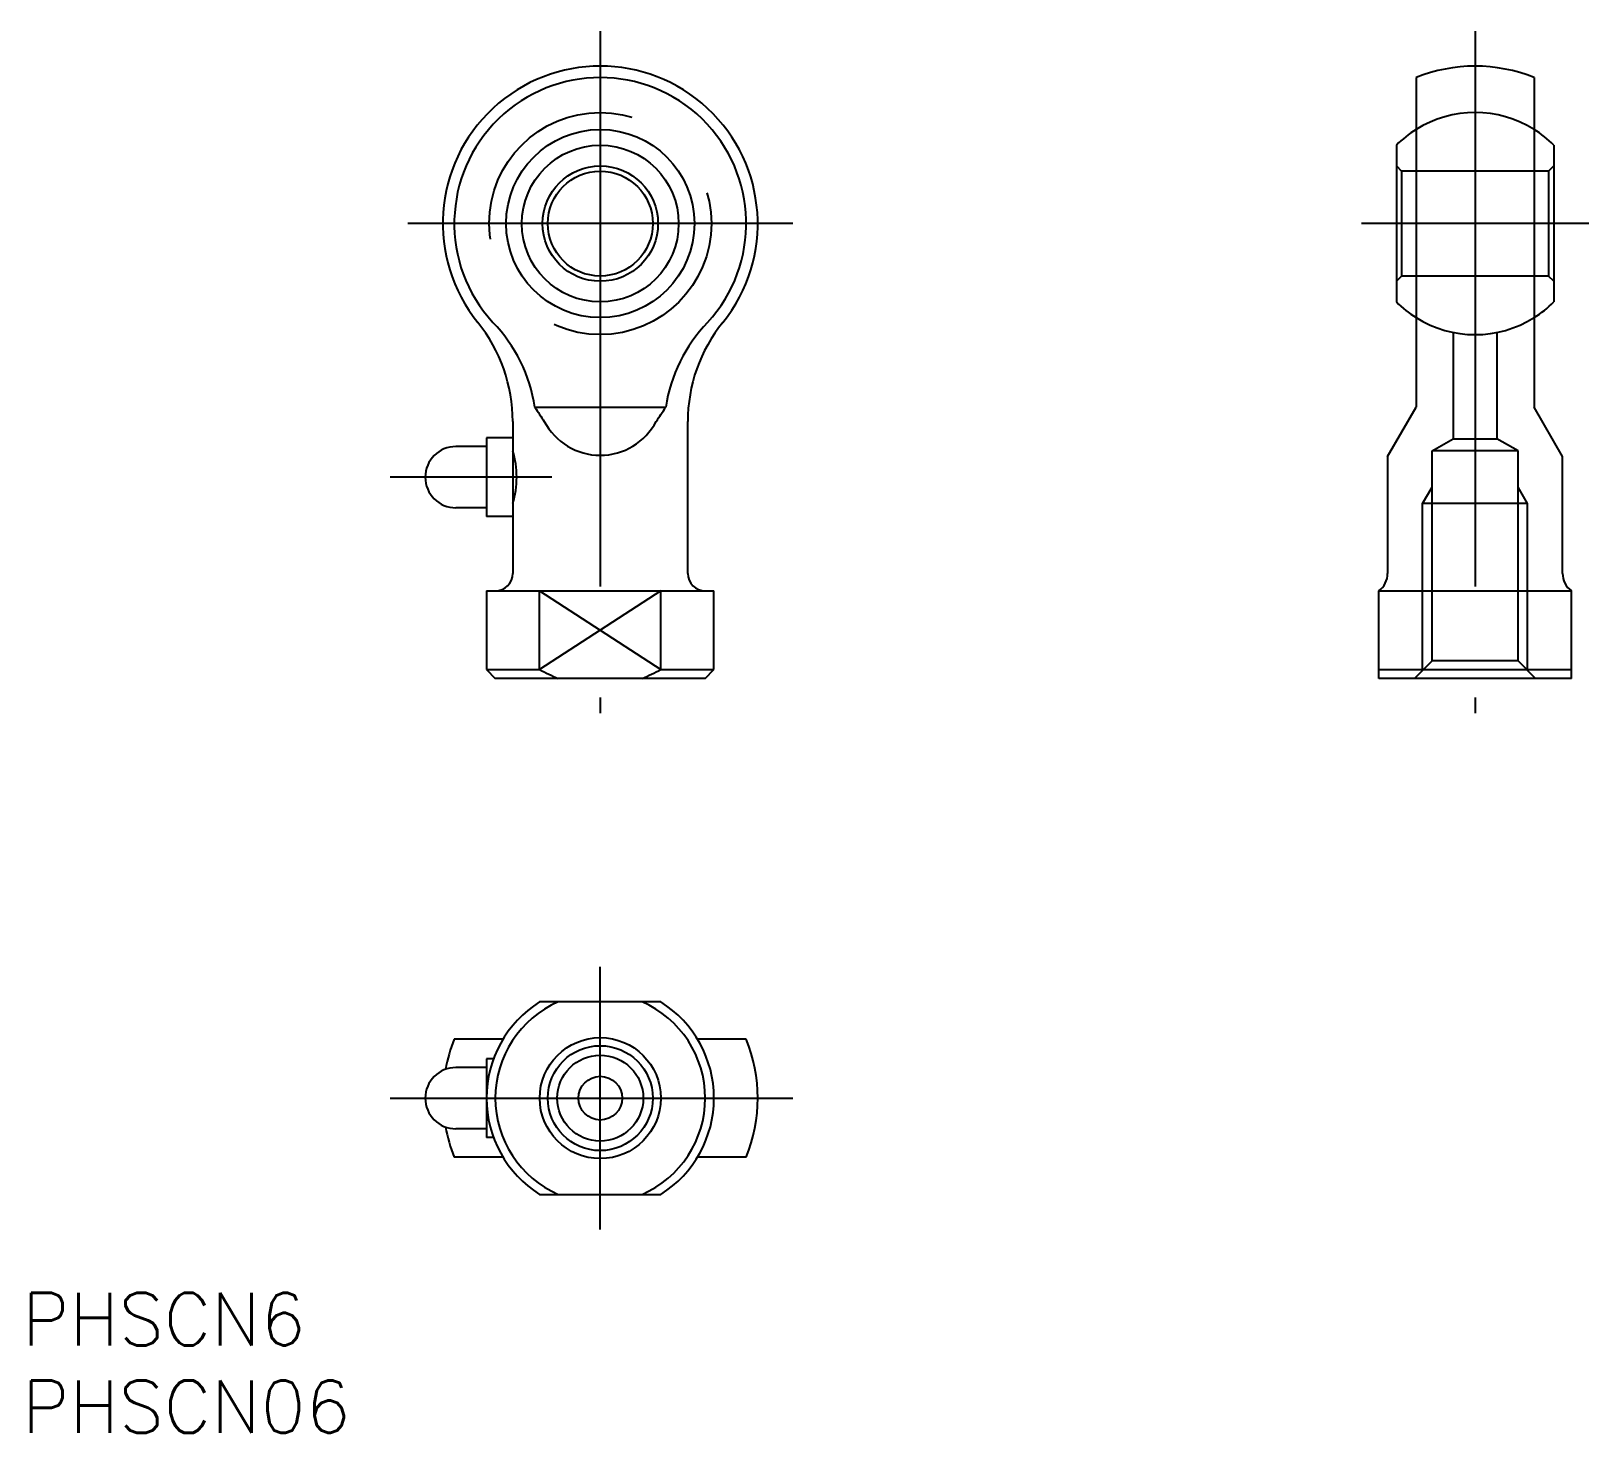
# Model space of a CAD drawing. Extents: x -32.5 to 56.5, y -19.1 to 61.
import ezdxf

# ---------------------------------------------------------------- set-up
doc = ezdxf.new("R2010")
doc.units = 0
doc.linetypes.add('CENTER', pattern=[50.8, 31.75, -6.35, 6.35, -6.35])
doc.linetypes.add('DASHED', pattern=[19.05, 12.7, -6.35])
doc.layers.get('0').update_dxf_attribs({"linetype": 'CONTINUOUS'})
doc.layers.add('CENTER', color=1, linetype='CENTER')
doc.styles.get("Standard").update_dxf_attribs({"font": 'txt.shx', "height": 3, "bigfont": 'bigfont.shx'})

msp = doc.modelspace()

# ---------------------------------------------------------------- linework, layer by layer
at = {"color": 7, "linetype": 'CONTINUOUS'}
for p, q in [((46.625, 58.343), (46.625, 39.5)), ((53.375, 58.343), (53.375, 39.5)), ((45.5, 54.48), (45.5, 45.52)), ((54.5, 54.48), (54.5, 45.52)), ((-3.739, 39.5), (3.739, 39.5)), ((45, 36.685), (46.625, 39.5)), ((55, 36.685), (53.375, 39.5)), ((-5, 38.686), (-5, 30)), ((5, 30), (5, 38.686)), ((-6.5, 37.75), (-6.5, 33.25)), ((-5, 37.75), (-6.5, 37.75)), ((-6.5, 37.25), (-8.25, 37.25)), ((45, 36.685), (45, 30)), ((55, 30), (55, 36.685)), ((-6.5, 33.75), (-8.25, 33.75)), ((-5, 33.25), (-6.5, 33.25)), ((-6.5, 29), (6.5, 29)), ((-6.5, 29), (-6.5, 24.5)), ((-3.464, 24.5), (-3.464, 29)), ((3.464, 24.5), (3.464, 29)), ((6.5, 24.5), (6.5, 29)), ((44.5, 29), (55.5, 29)), ((44.5, 24), (44.5, 29)), ((55.5, 24), (55.5, 29)), ((-6.5, 24.5), (-3.464, 24.5)), ((-6.5, 24.5), (-6, 24)), ((3.464, 24.5), (6.5, 24.5)), ((6, 24), (6.5, 24.5)), ((44.5, 24.5), (55.5, 24.5)), ((6, 24), (-6, 24)), ((55.5, 24), (44.5, 24)), ((3.464, 5.5), (-3.464, 5.5)), ((-5.555, 3.375), (-8.343, 3.375)), ((8.343, 3.375), (5.555, 3.375)), ((-6.5, 2.25), (-6.5, -2.25)), ((-6.098, 2.25), (-6.5, 2.25)), ((-6.5, 1.75), (-8.25, 1.75)), ((-6.5, -1.75), (-8.25, -1.75)), ((-6.098, -2.25), (-6.5, -2.25)), ((-5.555, -3.375), (-8.343, -3.375)), ((8.343, -3.375), (5.555, -3.375)), ((-3.464, -5.5), (3.464, -5.5))]:
    msp.add_line(p, q, dxfattribs=at)
at = {"color": 3, "linetype": 'DASHED'}
for p, q in [((45.5, 53.3), (45.8, 53)), ((54.2, 53), (45.8, 53)), ((45.8, 53), (45.8, 47)), ((54.5, 53.3), (54.2, 53)), ((54.2, 53), (54.2, 47)), ((45.5, 46.7), (45.8, 47)), ((54.2, 47), (45.8, 47)), ((54.5, 46.7), (54.2, 47)), ((48.75, 43.774), (48.75, 37.698)), ((51.25, 43.774), (51.25, 37.698)), ((47.541, 37), (48.75, 37.698)), ((48.75, 37.698), (51.25, 37.698)), ((52.458, 37), (51.25, 37.698)), ((47.541, 25), (47.541, 37)), ((52.458, 37), (47.541, 37)), ((52.458, 25), (52.458, 37)), ((47, 34), (47.541, 34.938)), ((53, 34), (52.458, 34.938)), ((47, 24.459), (47, 34)), ((53, 34), (47, 34)), ((53, 24.459), (53, 34)), ((47.541, 25), (46.541, 24)), ((52.458, 25), (47.541, 25)), ((52.458, 25), (53.458, 24))]:
    msp.add_line(p, q, dxfattribs=at)
at = {"color": 3, "linetype": 'CONTINUOUS'}
for p, q in [((3.464, 29), (-3.464, 24.5)), ((-3.464, 29), (3.464, 24.5))]:
    msp.add_line(p, q, dxfattribs=at)
at = {"color": 1, "linetype": 'CONTINUOUS'}
for p, q in [((0, -7.5), (0, 7.5)), ((-12, 0), (11, 0))]:
    msp.add_line(p, q, dxfattribs=at)
at = {"color": 3, "linetype": 'DASHED'}
msp.add_circle((0, 50), 6.35, dxfattribs=at)
at = {"color": 7, "linetype": 'CONTINUOUS'}
for centre, radius in [((0, 50), 5.379), ((0, 50), 4.48), ((0, 50), 3.3), ((0, 50), 3), ((0, 0), 3.458), ((0, 0), 2.458), ((0, 0), 1.25)]:
    msp.add_circle(centre, radius, dxfattribs=at)
at = {"color": 3, "linetype": 'CONTINUOUS'}
msp.add_circle((0, 0), 3, dxfattribs=at)
at = {"color": 7, "linetype": 'CONTINUOUS'}
for centre, radius, start, end in [((0, 50), 9, 321.05756, 218.94244), ((50, 50), 9, 67.97569, 112.02431), ((0, 50), 8.343, 317.31106, 222.68894), ((50, 50), 6.35, 122.10659, 135.12611), ((50, 50), 6.35, 44.87389, 57.89341), ((50, 50), 6.35, 224.87389, 237.89341), ((50, 50), 6.35, 302.10659, 315.12611), ((-14, 38.686), 9, 0, 38.94244), ((-12.462, 38.202), 8.819, 8.46557, 44.13674), ((12.512, 38.177), 8.872, 135.97335, 171.42433), ((14, 38.686), 9, 141.05756, 180), ((19.617, 54.481), 27.747, 212.67703, 214.69645), ((-19.617, 54.481), 27.747, 325.30355, 327.32297), ((0, 40.363), 3.61, 207.68353, 332.31647), ((-8.25, 35.5), 1.75, 90, 270), ((-9.855, 35.5), 5.081, 342.82979, 17.17021), ((-6, 30), 1, 270, 0), ((6, 30), 1, 180, 270), ((43.75, 30), 1.25, 306.8699, 0), ((56.25, 30), 1.25, 180, 233.1301), ((1.631, 33.977), 10.76, 241.73841, 248.01206), ((-1.625, 33.964), 10.745, 291.98363, 298.26589), ((0, 0), 6.5, 122.20423, 237.79577), ((0, 0), 6, 113.55646, 246.44354), ((0, 0), 6, 293.55646, 66.44354), ((0, 0), 6.5, 302.20423, 57.79577), ((0, 0), 9, 157.97569, 169.47176), ((0, 0), 9, 337.97569, 22.02431), ((-8.25, 0), 1.75, 90, 270), ((0, 0), 9, 190.52824, 202.02431)]:
    msp.add_arc(centre, radius, start, end, dxfattribs=at)
at = {"color": 3, "linetype": 'DASHED'}
for start, end in [(57.89341, 122.10659), (237.89341, 302.10659)]:
    msp.add_arc((50, 50), 6.35, start, end, dxfattribs=at)
at = {"layer": 'CENTER', "color": 1, "linetype": 'CENTER'}
for p, q in [((0, 61), (0, 22)), ((50, 61), (50, 22)), ((11, 50), (-11, 50)), ((56.5, 50), (43.5, 50)), ((-2.774, 35.5), (-12, 35.5))]:
    msp.add_line(p, q, dxfattribs=at)

# ---------------------------------------------------------------- texts
at = {"color": 7, "linetype": 'CONTINUOUS'}
for s, p in [('PHSCN6', (-33.04, -14.135)), ('PHSCN06', (-33.04, -19.135))]:
    msp.add_text(s, height=3, dxfattribs=at).set_placement(p)

doc.saveas('drawing.dxf')
